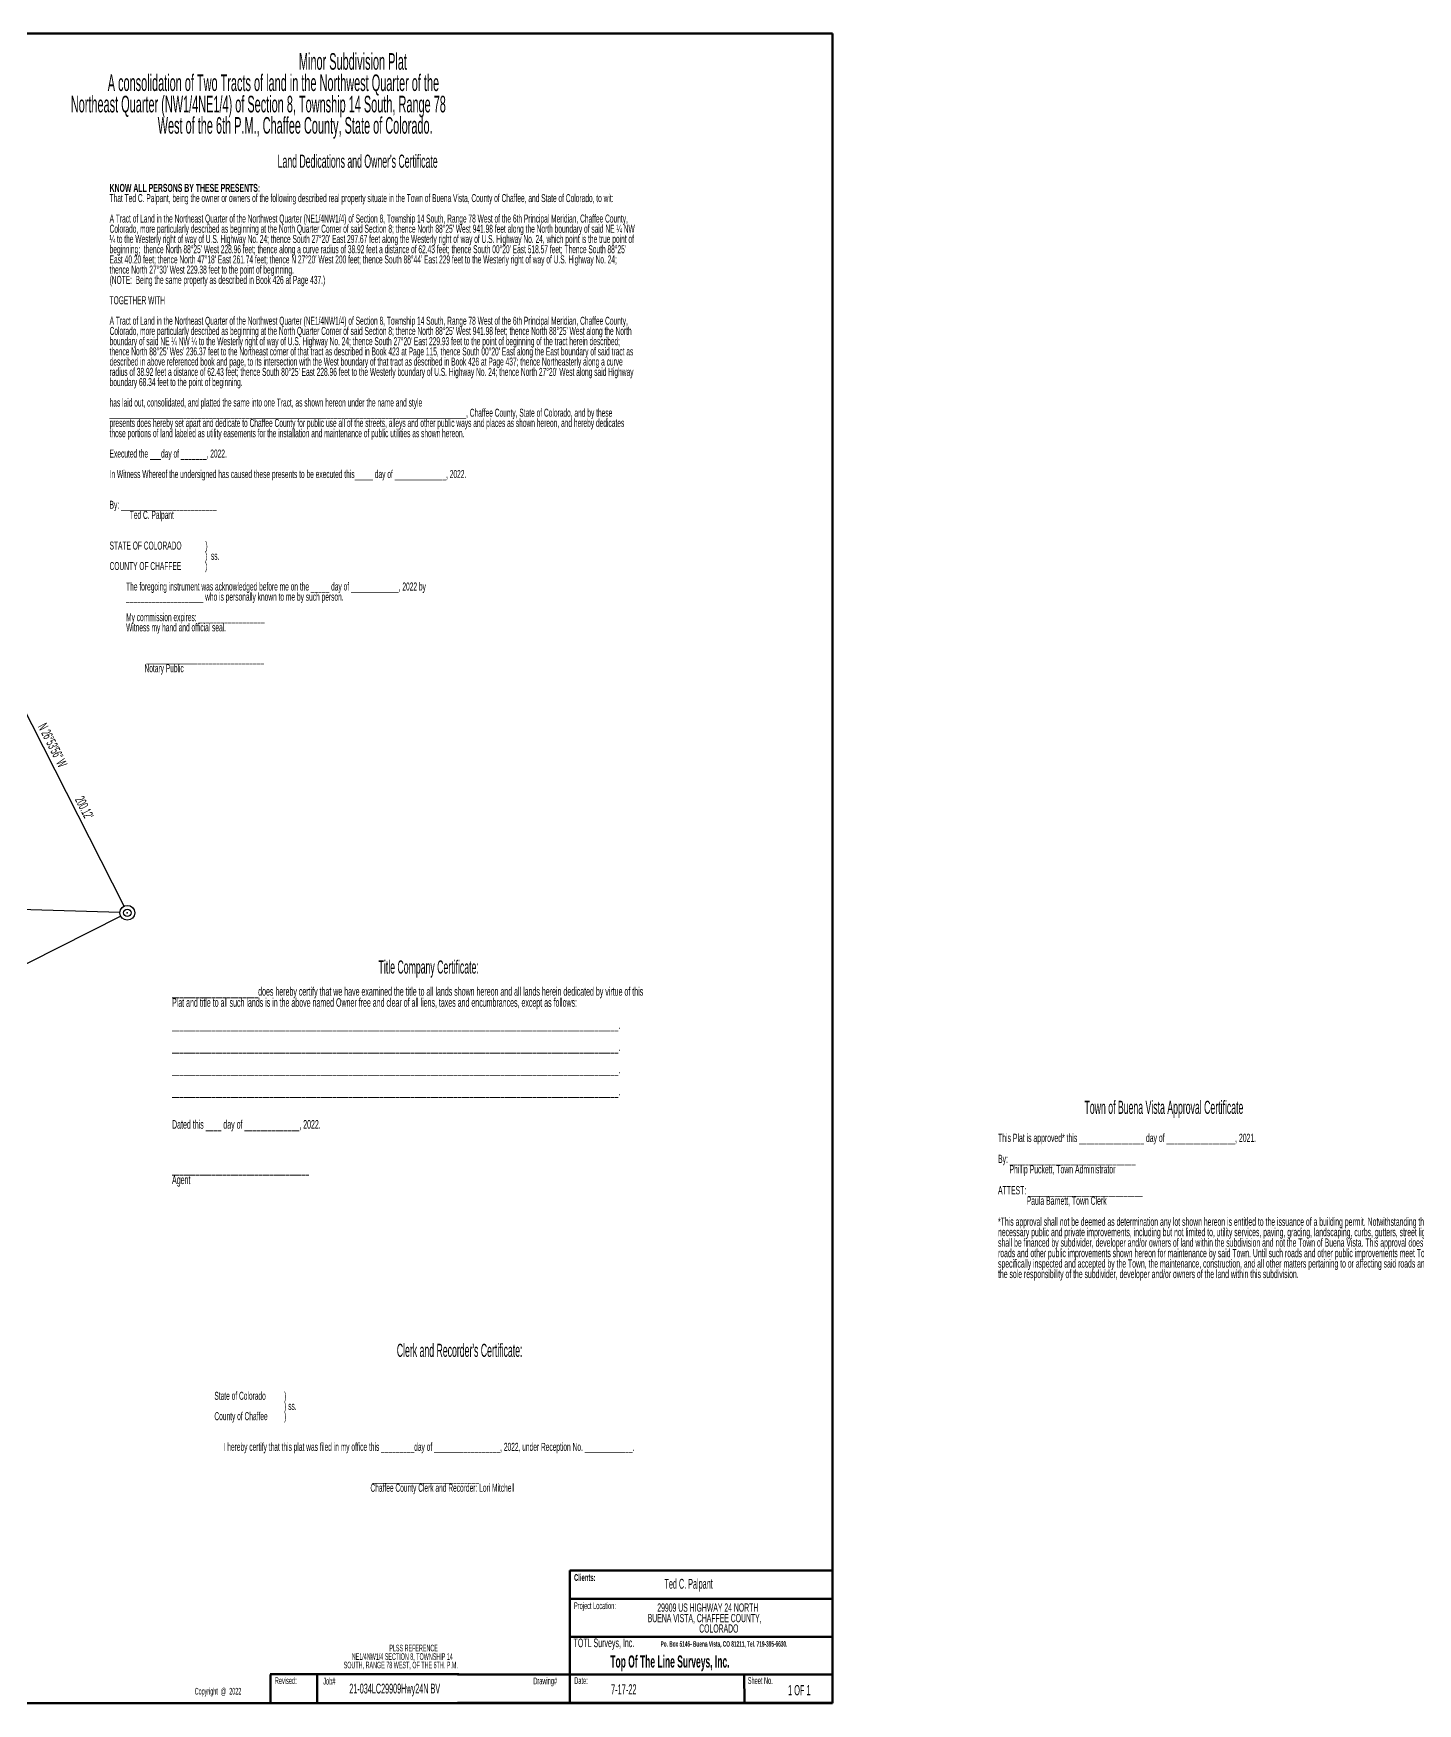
# Paper-space layout 'Layout1' of a CAD drawing. Extents: x -96 to 43, y -3 to 55.
# Drawn here: x 24.49 to 43.22, y 0.7 to 23.3 of the extents above; entities that cross this region are included whole.
import ezdxf

# ---------------------------------------------------------------- set-up
doc = ezdxf.new("R2010")
doc.units = 0
doc.header["$MEASUREMENT"] = 0
for name, color, linetype, true_color in [('COGO_LAYOUT', 4, 'Continuous', 0x00ffff), ('Layout', 5, 'Continuous', 0x0000ff), ('Points', 3, 'Continuous', 0x00ff00)]:
    doc.layers.add(name, color=color, linetype=linetype, true_color=true_color)
doc.styles.add('Arial20', font='arialbd.ttf', dxfattribs={"width": 0.385714, "height": 0.116667})
doc.styles.add('Arial21', font='arialbd.ttf', dxfattribs={"width": 0.37931, "height": 0.096667})
doc.styles.add('Arial22', font='arialbd.ttf', dxfattribs={"width": 0.385827, "height": 0.211667})
doc.styles.add('Arial24', font='arialbd.ttf', dxfattribs={"width": 0.385542, "height": 0.138333})

# ---------------------------------------------------------------- blocks, each defined once
blk = doc.blocks.new('PT_DBL_CIR_FILLED')
at = {"layer": 'Points', "color": 3, "linetype": 'ByBlock', "true_color": 0x00ff00}
for radius in [0.5, 0.25]:
    blk.add_circle((0, 0), radius, dxfattribs=at)
at = {"layer": 'Points'}
blk.add_point((0, 0), dxfattribs=at)

psp = doc.layouts.get("Layout1")

# ---------------------------------------------------------------- linework, layer by layer
at = {"layer": 'COGO_LAYOUT', "linetype": 'ByBlock', "ltscale": 50}
for p, q in [((25.713, 11.487, 8005.072), (23.993, 14.878, 8007.003)), ((25.658, 11.401, 8005.072), (21.245, 11.538, 8004.725)), ((25.669, 11.353, 8005.072), (22.225, 9.613, 8003.645))]:
    psp.add_line(p, q, dxfattribs=at)
at = {"layer": 'Layout', "color": 5, "linetype": 'ByBlock', "lineweight": 80, "true_color": 0x0000ff}
for p, q in [((35.291, 2.497), (31.746, 2.497)), ((31.746, 2.497), (31.746, 0.705)), ((35.299, 0.704), (35.299, 2.496)), ((35.291, 2.113), (31.746, 2.113)), ((35.291, 1.601), (31.746, 1.601)), ((30.246, 1.092), (27.692, 1.092)), ((27.695, 1.089), (27.695, 0.705)), ((28.326, 0.695), (28.326, 1.079)), ((31.746, 1.089), (30.227, 1.089)), ((35.301, 1.089), (31.746, 1.089)), ((34.108, 0.705), (34.106, 1.089)), ((27.704, 0.701), (30.236, 0.701)), ((30.227, 0.705), (31.746, 0.705)), ((31.746, 0.705), (35.291, 0.705))]:
    psp.add_line(p, q, dxfattribs=at)
at = {"layer": 'Points', "color": 18, "linetype": 'ByBlock', "lineweight": 50, "true_color": 0x000000}
for p, q in [((2, 23.3), (35.3, 23.3)), ((35.3, 0.7), (35.3, 23.3)), ((2, 0.7), (35.3, 0.7))]:
    psp.add_line(p, q, dxfattribs=at)

# ---------------------------------------------------------------- block references
at = {"layer": 'COGO_LAYOUT', "xscale": 0.1999999985098838, "yscale": 0.1999999985098838}
psp.add_blockref('PT_DBL_CIR_FILLED', (25.758, 11.398, 8005.072), dxfattribs=at)

# ---------------------------------------------------------------- texts
at = {"layer": 'COGO_LAYOUT', "width": 0.50505}
for s, height, p in [('N 26%%D53\'56" W', 0.13333, (24.544, 13.92)), ("200.12'", 0.1333, (25.045, 12.933))]:
    psp.add_text(s, height=height, rotation=296.899, dxfattribs=at).set_placement(p)
at = {"layer": 'Layout'}
for s, height, width, p in [('Minor Subdivision Plat', 0.225, 0.491071, (28.08, 22.808)), ('A consolidation of Two Tracts of land in the Northwest Quarter of the ', 0.225, 0.491071, (25.493, 22.52)), ('Northeast Quarter (NW1/4NE1/4) of Section 8, Township 14 South, Range 78 ', 0.225, 0.491071, (24.993, 22.231)), ('West of the 6th P.M., Chaffee County, State of Colorado.', 0.225, 0.491071, (26.169, 21.943)), ("Land Dedications and Owner's Certificate ", 0.17833, 0.494403, (27.792, 21.481)), ('That Ted C. Palpant, being the owner or owners of the following described real property situate in the Town of Buena Vista, County of Chaffee, and State of Colorado, to wit: ', 0.108333, 0.493827, (25.518, 21.017)), ('A Tract of Land in the Northeast Quarter of the Northwest Quarter (NE1/4NW1/4) of Section 8, Township 14 South, Range 78 West of the 6th Principal Meridian, Chaffee County, ', 0.108333, 0.493827, (25.518, 20.74)), ("¼ to the Westerly right of way of U.S. Highway No. 24; thence South 27%%D20' East 297.67 feet along the Westerly right of way of U.S. Highway No. 24, which point is the true point of ", 0.108333, 0.493827, (25.518, 20.464)), ("Colorado, more particularly described as beginning at the North Quarter Corner of said Section 8; thence North 88%%D25' West 941.98 feet along the North boundary of said NE ¼ NW ", 0.108333, 0.493827, (25.518, 20.602)), ("beginning;  thence North 88%%D25' West 228.96 feet; thence along a curve radius of 38.92 feet a distance of 62.43 feet; thence South 00%%D20' East 518.57 feet; Thence South 88%%D25' ", 0.108333, 0.493827, (25.518, 20.325)), ("thence North 27%%D30' West 229.38 feet to the point of beginning.", 0.10833, 0.493827, (25.518, 20.049)), ("East 40.20 feet; thence North 47%%D18' East 261.74 feet; thence N 27%%D20' West 200 feet; thence South 88%%D44' East 229 feet to the Westerly right of way of U.S. Highway No. 24; ", 0.108333, 0.493827, (25.518, 20.187)), ('(NOTE:  Being the same property as described in Book 426 at Page 437.)', 0.10833, 0.493827, (25.518, 19.91)), ('TOGETHER WITH', 0.10833, 0.493827, (25.518, 19.634)), ('A Tract of Land in the Northeast Quarter of the Northwest Quarter (NE1/4NW1/4) of Section 8, Township 14 South, Range 78 West of the 6th Principal Meridian, Chaffee County, ', 0.108333, 0.493827, (25.518, 19.357)), ("Colorado, more particularly described as beginning at the North Quarter Corner of said Section 8; thence North 88%%D25' West 941.98 feet; thence North 88%%D25' West along the North ", 0.108333, 0.493827, (25.518, 19.219)), ("thence North 88%%D25' Wes' 236.37 feet to the Northeast corner of that tract as described in Book 423 at Page 115, thence South 00%%D20' East along the East boundary of said tract as ", 0.108333, 0.493827, (25.518, 18.942)), ("boundary of said NE ¼ NW ¼ to the Westerly right of way of U.S. Highway No. 24; thence South 27%%D20' East 229.93 feet to the point of beginning of the tract herein described; ", 0.108333, 0.493827, (25.518, 19.08)), ('described in above referenced book and page, to its intersection with the West boundary of that tract as described in Book 426 at Page 437; thence Northeasterly along a curve ', 0.108333, 0.493827, (25.518, 18.804)), ("radius of 38.92 feet a distance of 62.43 feet; thence South 80%%D25' East 228.96 feet to the Westerly boundary of U.S. Highway No. 24; thence North 27%%D20' West along said Highway ", 0.108333, 0.493827, (25.518, 18.665)), ('boundary 68.34 feet to the point of beginning.', 0.10833, 0.493827, (25.518, 18.527)), ('has laid out, consolidated, and platted the same into one Tract, as shown hereon under the name and style ', 0.108333, 0.493827, (25.518, 18.25)), ('_________________________________________________________________________________________________, Chaffee County, State of Colorado, and by these ', 0.108333, 0.493827, (25.518, 18.112)), ('presents does hereby set apart and dedicate to Chaffee County for public use all of the streets, alleys and other public ways and places as shown hereon, and hereby dedicates ', 0.108333, 0.493827, (25.518, 17.974)), ('those portions of land labeled as utility easements for the installation and maintenance of public utilities as shown hereon.', 0.108333, 0.493827, (25.518, 17.835)), ('Executed the ___day of _______, 2022. ', 0.10833, 0.493827, (25.518, 17.559)), ('In Witness Whereof the undersigned has caused these presents to be executed this_____ day of ______________, 2022.', 0.108333, 0.493827, (25.518, 17.282)), ('By: __________________________                        ', 0.10833, 0.493827, (25.518, 16.867)), ('           Ted C. Palpant                                                     ', 0.10833, 0.493827, (25.518, 16.729)), ('STATE OF COLORADO             )', 0.10833, 0.493827, (25.518, 16.314)), ('                                                    )  ss.', 0.10833, 0.493827, (25.518, 16.175)), ('COUNTY OF CHAFFEE             )', 0.10833, 0.493827, (25.518, 16.037)), ('         The foregoing instrument was acknowledged before me on the _____ day of _____________, 2022 by ', 0.108333, 0.493827, (25.518, 15.76)), ('         _____________________ who is personally known to me by such person. ', 0.10833, 0.493827, (25.518, 15.622)), ('         My commission expires: __________________', 0.10833, 0.493827, (25.518, 15.345)), ('         Witness my hand and official seal.', 0.10833, 0.493827, (25.518, 15.207)), ('                   Notary Public                                          ', 0.10833, 0.493827, (25.518, 14.654)), ('                    ________________________________', 0.10833, 0.493827, (25.518, 14.792)), ('Title Company Certificate:', 0.17833, 0.494403, (29.158, 10.575)), ('______________________does hereby certify that we have examined the title to all lands shown hereon and all lands herein dedicated by virtue of this ', 0.116667, 0.488506, (26.363, 10.276)), ('Plat and title to all such lands is in the above named Owner free and clear of all liens, taxes and encumbrances, except as follows:', 0.116667, 0.488506, (26.363, 10.126)), ('__________________________________________________________________________________________________________________.', 0.116667, 0.488506, (26.363, 9.826)), ('__________________________________________________________________________________________________________________.', 0.116667, 0.488506, (26.363, 9.526)), ('__________________________________________________________________________________________________________________.', 0.116667, 0.488506, (26.363, 9.226)), ('__________________________________________________________________________________________________________________.', 0.116667, 0.488506, (26.363, 8.926)), ('Town of Buena Vista Approval Certificate', 0.17833, 0.494403, (38.711, 8.676)), ('Dated this ____ day of ______________, 2022.', 0.11667, 0.488506, (26.363, 8.476)), ('This Plat is approved* this _________________ day of __________________, 2021.', 0.11167, 0.496988, (37.541, 8.296)), ('By: _________________________________ ', 0.11167, 0.496988, (37.541, 8.012)), ('      Phillip Puckett, Town Administrator', 0.11167, 0.496988, (37.541, 7.871)), ('___________________________________', 0.11667, 0.488506, (26.363, 7.876)), ('Agent', 0.1167, 0.488506, (26.363, 7.726)), ('ATTEST: ______________________________', 0.11167, 0.496988, (37.541, 7.587)), ('               Paula Barnett, Town Clerk', 0.11167, 0.496988, (37.541, 7.446)), ('*This approval shall not be deemed as determination any lot shown hereon is entitled to the issuance of a building permit. Notwithstanding this approval, all expenses for ', 0.111667, 0.496988, (37.541, 7.162)), ('necessary public and private improvements, including but not limited to, utility services, paving, grading, landscaping, curbs, gutters, street lights, street signs, and sidewalks ', 0.111667, 0.496988, (37.541, 7.021)), ('shall be financed by subdivider, developer and/or owners of land within the subdivision and not the Town of Buena Vista. This approval does not constitute acceptance of the ', 0.111667, 0.496988, (37.541, 6.879)), ('roads and other public improvements shown hereon for maintenance by said Town. Until such roads and other public improvements meet Town specifications and are ', 0.111667, 0.496988, (37.541, 6.737)), ('the sole responsibility of the subdivider, developer and/or owners of the land within this subdivision.', 0.111667, 0.496988, (37.541, 6.454)), ('specifically inspected and accepted by the Town, the maintenance, construction, and all other matters pertaining to or affecting said roads and other public improvements are ', 0.111667, 0.496988, (37.541, 6.596)), ("Clerk and Recorder's Certificate:", 0.17833, 0.494403, (29.405, 5.387)), ('State of Colorado          )', 0.10833, 0.493827, (26.936, 4.807)), ('                                      ) ss.', 0.10833, 0.493827, (26.936, 4.669)), ('County of Chaffee         )', 0.10833, 0.493827, (26.936, 4.531)), ('     I hereby certify that this plat was filed in my office this _________day of __________________, 2022, under Reception No. _____________.', 0.108333, 0.493827, (26.936, 4.116)), ('                                                                                     Chaffee County Clerk and Recorder: Lori Mitchell', 0.108333, 0.493827, (26.936, 3.562)), ('                                                                                      _____________________________', 0.108333, 0.493827, (26.936, 3.701)), ('Ted C. Palpant', 0.13333, 0.50505, (33.027, 2.25)), ('Project Location:', 0.09167, 0.496324, (31.803, 1.974)), ('29909 US HIGHWAY 24 NORTH', 0.11167, 0.496988, (32.93, 1.939)), ('BUENA VISTA, CHAFFEE COUNTY, ', 0.11167, 0.496988, (32.8, 1.797)), ('COLORADO', 0.1117, 0.496988, (33.497, 1.656)), ('NE1/4NW1/4 SECTION 8, TOWNSHIP 14 ', 0.09, 0.485075, (28.796, 1.287)), ('PLSS REFERENCE', 0.09, 0.485075, (29.303, 1.402)), ('TOTL Surveys, Inc.', 0.11667, 0.488506, (31.797, 1.459)), ('SOUTH, RANGE 78 WEST, OF THE 6TH. P.M.', 0.09, 0.485075, (28.686, 1.172)), ('Copyright  @  2022', 0.09, 0.485075, (26.67, 0.818)), ('Revised:', 0.0917, 0.496324, (27.754, 0.96)), ('Job#', 0.0917, 0.496324, (28.409, 0.953)), ('21-034LC29909Hwy24N BV', 0.13333, 0.50505, (28.762, 0.832)), ('Drawing#', 0.0917, 0.496324, (31.252, 0.956)), ('Date:', 0.0917, 0.496324, (31.806, 0.961)), ('7-17-22', 0.1383, 0.497573, (32.304, 0.819)), ('Sheet No.', 0.0917, 0.496324, (34.154, 0.961)), ('1 OF 1', 0.1383, 0.497573, (34.699, 0.808))]:
    psp.add_text(s, height=height, dxfattribs=dict(at, width=width)).set_placement(p)
for s, height, style, width, p in [('KNOW ALL PERSONS BY THESE PRESENTS: ', 0.10833, 'Arial24', 0.493827, (25.518, 21.155)), ('Clients:', 0.0917, 'Arial20', 0.496324, (31.803, 2.356)), ('Po. Box 5146- Buena Vista, CO 81211, Tel. 719-395-6630.', 0.075, 'Arial21', 0.491071, (32.974, 1.465)), ('Top Of The Line Surveys, Inc.', 0.165, 'Arial22', 0.497967, (32.294, 1.182))]:
    psp.add_text(s, height=height, dxfattribs=dict(at, style=style, width=width)).set_placement(p)

doc.saveas('drawing.dxf')
